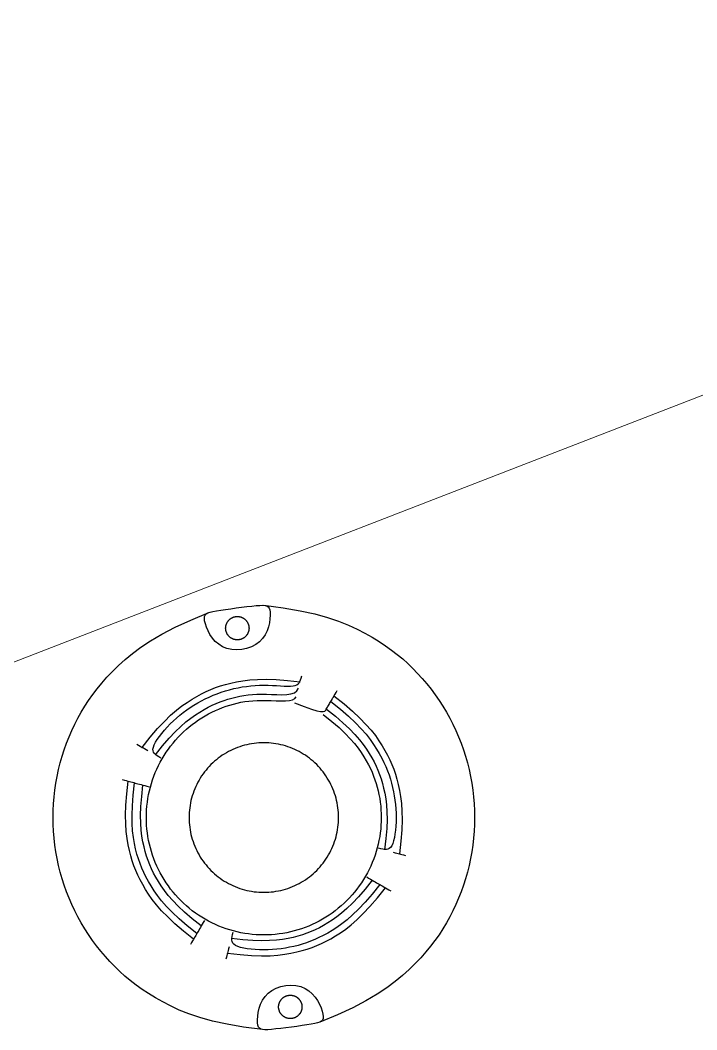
# Model space of a CAD drawing. Header units: inches. Extents: x 0.9 to 36.3, y 0.7 to 23.3.
# Drawn here: x 27.693 to 28.094, y 10.216 to 10.814 of the extents above; entities that cross this region are included whole.
import ezdxf

# ---------------------------------------------------------------- set-up
doc = ezdxf.new("R2010")
doc.units = ezdxf.units.IN
doc.layers.add('Blocks', color=7, linetype='Continuous', lineweight=5, true_color=0x9a9c7f)
doc.layers.add('Smoke Detector', color=40, linetype='Continuous')

msp = doc.modelspace()

# ---------------------------------------------------------------- linework, layer by layer
at = {"layer": 'Blocks', "linetype": 'ByBlock', "ltscale": 0.001}
msp.add_line((27.44473168308437, 10.3390472521851), (28.67072448778397, 10.81354265970426), dxfattribs=at)
at = {"layer": 'Smoke Detector', "linetype": 'ByBlock'}
for points in [[(27.83451582637741, 10.44550386336321), (27.83227327571647, 10.44385853420288), (27.82971089369964, 10.44255683894999), (27.82691865128074, 10.44161062250531), (27.82398651941357, 10.44103172976962), (27.82100446905191, 10.44083200564369), (27.81806247114956, 10.44102329502832), (27.81525049666031, 10.44161744282426), (27.81265851653798, 10.44262629393231), (27.81035975401244, 10.4440438533853), (27.80836044141783, 10.44579276674443), (27.80665006336442, 10.44777783970293), (27.80521810446241, 10.44990387795404), (27.80405404932209, 10.45207568719101), (27.80314738255366, 10.45419807310709), (27.80248758876739, 10.45617584139553), (27.80206415257348, 10.45791379774956), (27.80187269494753, 10.45934035191347), (27.80193338232645, 10.46047832983559), (27.80227251751241, 10.46137416151531), (27.80291640330765, 10.46207427695199), (27.80389134251439, 10.462625106145), (27.80522363793484, 10.46307307909374), (27.80693959237125, 10.46346462579755), (27.80906550862581, 10.46384617625582), (27.81160524124967, 10.46425404390464), (27.81447285178969, 10.46468407592697), (27.81755995354168, 10.4651220029425), (27.82075815980141, 10.46555355557093), (27.82395908386469, 10.46596446443191), (27.8270543390273, 10.46634046014516), (27.82993553858503, 10.46666727333036), (27.83249429583368, 10.46693063460718), (27.83464652577375, 10.46711231278048), (27.83640535022461, 10.46717822939573), (27.83780819271028, 10.4670903441836), (27.83889247675491, 10.4668106168747), (27.83969562588248, 10.46630100719971), (27.84025506361714, 10.46552347488926), (27.84060821348289, 10.46443997967399), (27.84079249900385, 10.46301248128455), (27.84083330725235, 10.46122415100586), (27.84070787949402, 10.45914300633991), (27.8403814205427, 10.45685827634298), (27.83981913521228, 10.45445919007135), (27.83898622831667, 10.45203497658129), (27.83784790466972, 10.44967486492906), (27.83636936908535, 10.44746808417094)], [(27.82486966513507, 10.45959567860244), (27.82506386161286, 10.45947926266123), (27.8252541389457, 10.45935654076937), (27.82544030420252, 10.45922766096808), (27.8256221644523, 10.45909277129856), (27.82579952676399, 10.45895201980198), (27.82597219820654, 10.45880555451956), (27.82613998584891, 10.45865352349248), (27.82630269676007, 10.45849607476194), (27.82646014549061, 10.45833336385078), (27.82661217651768, 10.45816557620841), (27.82675864180011, 10.45799290476585), (27.8268993932967, 10.45781554245416), (27.82703428296621, 10.45763368220438), (27.82716316276752, 10.45744751694756), (27.82728588465936, 10.45725723961473), (27.82740230060058, 10.45706304313693), (27.82751227171306, 10.45686512573553), (27.82761569577113, 10.45666370679317), (27.8277124797122, 10.45645901098281), (27.82780253047369, 10.4562512629774), (27.82788575499301, 10.4560406874499), (27.82796206020755, 10.45582750907327), (27.82803135305474, 10.45561195252046), (27.82809354047201, 10.45539424246445), (27.82814853961686, 10.45517460631665), (27.8281963085273, 10.45495328244237), (27.82823681546138, 10.45473051194539), (27.82827002867718, 10.45450653592951), (27.82829591643282, 10.4542815954985), (27.82831444698635, 10.45405593175614), (27.82832558859587, 10.45382978580621), (27.82832930951948, 10.45360339875251), (27.82832558859587, 10.45337701169881), (27.82831444698635, 10.45315086574889), (27.82829591643282, 10.45292520200653), (27.82827002867718, 10.45270026157552), (27.82823681546138, 10.45247628555963), (27.8281963085273, 10.45225351506266), (27.82814853961686, 10.45203219118838), (27.82809354047201, 10.45181255504058), (27.82803135305474, 10.45159484498456), (27.82796206020755, 10.45137928843175), (27.82788575499301, 10.45116611005513), (27.82780253047369, 10.45095553452763), (27.8277124797122, 10.45074778652221), (27.82761569577113, 10.45054309071185), (27.82751227171306, 10.45034167176949), (27.82740230060058, 10.4501437543681), (27.82728588465936, 10.4499495578903), (27.82716316276752, 10.44975928055747), (27.82703428296621, 10.44957311530064), (27.8268993932967, 10.44939125505086), (27.82675864180011, 10.44921389273917), (27.82661217651768, 10.44904122129662), (27.82646014549061, 10.44887343365424), (27.82630269676007, 10.44871072274309), (27.82613998584891, 10.44855327401255), (27.82597219820654, 10.44840124298547), (27.82579952676399, 10.44825477770304), (27.8256221644523, 10.44811402620647), (27.82544030420252, 10.44797913653694), (27.8252541389457, 10.44785025673566), (27.82506386161286, 10.4477275348438), (27.82486966513507, 10.44761111890259), (27.82467174773366, 10.4475011477901), (27.82447032879131, 10.44739772373202), (27.82426563298094, 10.44730093979096), (27.82405788497553, 10.44721088902947), (27.82384730944803, 10.44712766451016), (27.8236341310714, 10.44705135929562), (27.82341857451861, 10.44698206644841), (27.82320086446258, 10.44691987903115), (27.82298122831479, 10.44686487988629), (27.8227599044405, 10.44681711097586), (27.82253713394353, 10.44677660404179), (27.82231315792764, 10.44674339082598), (27.82208821749664, 10.44671750307035), (27.82186255375427, 10.44669897251681), (27.82163640780435, 10.44668783090729), (27.82141002075063, 10.44668410998369), (27.82118363369695, 10.44668783090729), (27.82095748774702, 10.44669897251681), (27.82073182400465, 10.44671750307035), (27.82050688357366, 10.44674339082598), (27.82028290755777, 10.44677660404179), (27.82006013706079, 10.44681711097586), (27.81983881318651, 10.44686487988629), (27.8196191770387, 10.44691987903115), (27.81940146698268, 10.44698206644841), (27.81918591042988, 10.44705135929562), (27.81897273205327, 10.44712766451016), (27.81876215652575, 10.44721088902947), (27.81855440852034, 10.44730093979096), (27.81834971270999, 10.44739772373202), (27.81814829376763, 10.4475011477901), (27.81795037636623, 10.44761111890259), (27.81775617988843, 10.4477275348438), (27.8175659025556, 10.44785025673566), (27.81737973729878, 10.44797913653694), (27.817197877049, 10.44811402620647), (27.81702051473731, 10.44825477770304), (27.81684784329475, 10.44840124298547), (27.81668005565238, 10.44855327401255), (27.81651734474123, 10.44871072274309), (27.81635989601068, 10.44887343365424), (27.81620786498361, 10.44904122129662), (27.81606139970118, 10.44921389273917), (27.8159206482046, 10.44939125505086), (27.81578575853507, 10.44957311530064), (27.81565687873378, 10.44975928055747), (27.81553415684193, 10.4499495578903), (27.81541774090071, 10.4501437543681), (27.81530776978823, 10.45034167176949), (27.81520434573015, 10.45054309071185), (27.81510756178909, 10.45074778652221), (27.81501751102761, 10.45095553452763), (27.81493428650829, 10.45116611005513), (27.81485798129374, 10.45137928843175), (27.81478868844654, 10.45159484498456), (27.81472650102928, 10.45181255504058), (27.81467150188443, 10.45203219118838), (27.814623732974, 10.45225351506266), (27.81458322603991, 10.45247628555963), (27.81455001282411, 10.45270026157552), (27.81452412506847, 10.45292520200653), (27.81450559451494, 10.45315086574889), (27.81449445290541, 10.45337701169881), (27.81449073198182, 10.45360339875251), (27.81449445290541, 10.45382978580622), (27.81450559451494, 10.45405593175614), (27.81452412506847, 10.4542815954985), (27.81455001282411, 10.45450653592951), (27.81458322603991, 10.45473051194539), (27.814623732974, 10.45495328244237), (27.81467150188443, 10.45517460631665), (27.81472650102928, 10.45539424246445), (27.81478868844654, 10.45561195252046), (27.81485798129374, 10.45582750907327), (27.81493428650829, 10.4560406874499), (27.81501751102761, 10.4562512629774), (27.81510756178909, 10.45645901098281), (27.81520434573015, 10.45666370679317), (27.81530776978823, 10.45686512573553), (27.81541774090071, 10.45706304313693), (27.81553415684193, 10.45725723961473), (27.81565687873378, 10.45744751694756), (27.81578575853507, 10.45763368220438), (27.8159206482046, 10.45781554245416), (27.81606139970118, 10.45799290476585), (27.81620786498361, 10.45816557620841), (27.81635989601068, 10.45833336385078), (27.81651734474123, 10.45849607476194), (27.81668005565238, 10.45865352349248), (27.81684784329475, 10.45880555451956), (27.81702051473731, 10.45895201980198), (27.817197877049, 10.45909277129856), (27.81737973729878, 10.45922766096808), (27.8175659025556, 10.45935654076937), (27.81775617988843, 10.45947926266123), (27.81795037636623, 10.45959567860244), (27.81814829376763, 10.45970564971493), (27.81834971270999, 10.459809073773), (27.81855440852034, 10.45990585771407), (27.81876215652575, 10.45999590847556), (27.81897273205327, 10.46007913299486), (27.81918591042988, 10.46015543820941), (27.81940146698268, 10.46022473105661), (27.8196191770387, 10.46028691847388), (27.81983881318651, 10.46034191761874), (27.82006013706079, 10.46038968652916), (27.82028290755777, 10.46043019346324), (27.82050688357366, 10.46046340667905), (27.82073182400465, 10.46048929443468), (27.82095748774702, 10.46050782498822), (27.82118363369695, 10.46051896659774), (27.82141002075063, 10.46052268752134), (27.82163640780435, 10.46051896659774), (27.82186255375427, 10.46050782498822), (27.82208821749664, 10.46048929443468), (27.82231315792764, 10.46046340667905), (27.82253713394353, 10.46043019346324), (27.8227599044405, 10.46038968652916), (27.82298122831479, 10.46034191761874), (27.82320086446258, 10.46028691847388), (27.82341857451861, 10.46022473105661), (27.8236341310714, 10.46015543820941), (27.82384730944803, 10.46007913299486), (27.82405788497553, 10.45999590847556), (27.82426563298094, 10.45990585771407), (27.82447032879131, 10.459809073773), (27.82467174773366, 10.45970564971493)], [(27.79431538211934, 10.35296376419096), (27.79396338844005, 10.35155809623074), (27.79365766814969, 10.35014162684708), (27.79339842439603, 10.3487158991005), (27.79318586032683, 10.34728245605146), (27.79302017908985, 10.34584284076048), (27.79290158383287, 10.34439859628802), (27.79283027770366, 10.34295126569457), (27.79280646384997, 10.34150239204065), (27.79283027770366, 10.34005351838672), (27.79290158383287, 10.33860618779329), (27.79302017908985, 10.33716194332083), (27.79318586032683, 10.33572232802984), (27.79339842439603, 10.33428888498081), (27.79365766814969, 10.33286315723422), (27.79396338844005, 10.33144668785057), (27.79431538211934, 10.33004101989034), (27.79471338063122, 10.32864767888785), (27.79515685378514, 10.32726812027275), (27.79564520598198, 10.32590378194849), (27.79617784162265, 10.32455610181855), (27.796754165108, 10.32322651778639), (27.79737358083891, 10.32191646775547), (27.79803549321629, 10.32062738962927), (27.798739306641, 10.31936072131126), (27.7994843668702, 10.31811786684693), (27.80026978508627, 10.31690009484995), (27.80109461382781, 10.31570864007602), (27.80195790563346, 10.31454473728083), (27.80285871304183, 10.31340962122009), (27.80379608859157, 10.31230452664949), (27.8047690848213, 10.31123068832475), (27.80577675426964, 10.31018934100154), (27.80681810159285, 10.3091816715532), (27.8078919399176, 10.30820867532347), (27.8089970344882, 10.30727129977373), (27.81013215054894, 10.30637049236535), (27.81129605334412, 10.30550720055971), (27.81248750811805, 10.30468237181817), (27.81370528011503, 10.3038969536021), (27.81494813457935, 10.30315189337288), (27.81621480289738, 10.30244807994817), (27.81750388102357, 10.3017861675708), (27.81881393105449, 10.30116675183989), (27.82014351508666, 10.30059042835455), (27.82149119521661, 10.30005779271389), (27.82285553354085, 10.29956944051704), (27.82423509215597, 10.29912596736312), (27.82562843315844, 10.29872796885123), (27.82703410111867, 10.29837597517195), (27.82845057050233, 10.29807025488159), (27.82987629824892, 10.29781101112793), (27.83130974129794, 10.29759844705872), (27.83274935658893, 10.29743276582175), (27.83419360106139, 10.29731417056477), (27.83564093165484, 10.29724286443555), (27.83708980530876, 10.29721905058187), (27.83853867896268, 10.29724286443555), (27.83998600955611, 10.29731417056477), (27.84143025402858, 10.29743276582175), (27.84286986931957, 10.29759844705872), (27.84430331236861, 10.29781101112793), (27.84572904011519, 10.29807025488159), (27.84714550949884, 10.29837597517195), (27.84855117745907, 10.29872796885123), (27.84994451846156, 10.29912596736312), (27.85132407707665, 10.29956944051704), (27.85268841540092, 10.30005779271389), (27.85403609553084, 10.30059042835455), (27.85536567956301, 10.30116675183989), (27.85667572959393, 10.3017861675708), (27.85796480772014, 10.30244807994817), (27.85923147603815, 10.30315189337288), (27.86047433050247, 10.3038969536021), (27.86169210249946, 10.30468237181817), (27.86288355727341, 10.30550720055971), (27.86404746006859, 10.30637049236535), (27.86518257612933, 10.30727129977373), (27.86628767069992, 10.30820867532347), (27.86736150902466, 10.3091816715532), (27.86840285634786, 10.31018934100154), (27.86941052579621, 10.31123068832475), (27.87038352202593, 10.31230452664949), (27.87132089757567, 10.31340962122009), (27.87222170498406, 10.31454473728083), (27.8730849967897, 10.31570864007602), (27.87390982553124, 10.31690009484995), (27.8746952437473, 10.31811786684693), (27.87544030397653, 10.31936072131126), (27.87614411740124, 10.32062738962927), (27.87680602977861, 10.32191646775547), (27.87742544550953, 10.32322651778639), (27.87800176899488, 10.32455610181855), (27.87853440463552, 10.32590378194849), (27.87902275683237, 10.32726812027275), (27.87946622998631, 10.32864767888785), (27.87986422849816, 10.33004101989034), (27.88021622217745, 10.33144668785057), (27.88052194246782, 10.33286315723422), (27.88078118622148, 10.33428888498081), (27.88099375029068, 10.33572232802984), (27.88115943152766, 10.33716194332083), (27.88127802678464, 10.33860618779329), (27.88134933291386, 10.34005351838672), (27.88137314676754, 10.34150239204065), (27.88134933291386, 10.34295126569457), (27.88127802678464, 10.34439859628802), (27.88115943152766, 10.34584284076048), (27.88099375029068, 10.34728245605146), (27.88078118622148, 10.3487158991005), (27.88052194246782, 10.35014162684708), (27.88021622217745, 10.35155809623074), (27.87986422849816, 10.35296376419096), (27.87946622998631, 10.35435710519345), (27.87902275683237, 10.35573666380856), (27.87853440463552, 10.35710100213281), (27.87800176899488, 10.35844868226275), (27.87742544550953, 10.35977826629492), (27.87680602977859, 10.36108831632583), (27.87614411740124, 10.36237739445203), (27.87544030397653, 10.36364406277004), (27.8746952437473, 10.36488691723437), (27.87390982553124, 10.36610468923136), (27.8730849967897, 10.36729614400529), (27.87222170498406, 10.36846004680048), (27.87132089757567, 10.36959516286122), (27.87038352202593, 10.37070025743181), (27.86941052579621, 10.37177409575656), (27.86840285634786, 10.37281544307976), (27.86736150902466, 10.37382311252811), (27.86628767069992, 10.37479610875783), (27.86518257612933, 10.37573348430757), (27.86404746006859, 10.37663429171595), (27.86288355727341, 10.3774975835216), (27.86169210249946, 10.37832241226314), (27.86047433050247, 10.37910783047921), (27.85923147603815, 10.37985289070842), (27.85796480772014, 10.38055670413313), (27.85667572959393, 10.3812186165105), (27.85536567956301, 10.38183803224142), (27.85403609553087, 10.38241435572676), (27.85268841540092, 10.38294699136741), (27.85132407707665, 10.38343534356427), (27.84994451846156, 10.38387881671819), (27.84855117745907, 10.38427681523007), (27.84714550949884, 10.38462880890935), (27.84572904011519, 10.38493452919971), (27.84430331236861, 10.38519377295338), (27.84286986931957, 10.38540633702258), (27.84143025402858, 10.38557201825956), (27.83998600955611, 10.38569061351654), (27.83853867896268, 10.38576191964575), (27.83708980530876, 10.38578573349944), (27.83564093165484, 10.38576191964575), (27.83419360106139, 10.38569061351654), (27.83274935658893, 10.38557201825956), (27.83130974129794, 10.38540633702258), (27.82987629824892, 10.38519377295338), (27.82845057050233, 10.38493452919971), (27.82703410111867, 10.38462880890935), (27.82562843315844, 10.38427681523007), (27.82423509215597, 10.38387881671819), (27.82285553354085, 10.38343534356427), (27.82149119521661, 10.38294699136741), (27.82014351508666, 10.38241435572676), (27.81881393105449, 10.38183803224142), (27.81750388102357, 10.3812186165105), (27.81621480289738, 10.38055670413313), (27.81494813457935, 10.37985289070842), (27.81370528011503, 10.37910783047921), (27.81248750811805, 10.37832241226314), (27.81129605334412, 10.3774975835216), (27.81013215054894, 10.37663429171595), (27.8089970344882, 10.37573348430757), (27.8078919399176, 10.37479610875783), (27.80681810159284, 10.37382311252811), (27.80577675426964, 10.37281544307976), (27.8047690848213, 10.37177409575656), (27.80379608859157, 10.37070025743181), (27.80285871304183, 10.36959516286122), (27.80195790563346, 10.36846004680048), (27.80109461382781, 10.36729614400529), (27.80026978508627, 10.36610468923136), (27.7994843668702, 10.36488691723438), (27.798739306641, 10.36364406277004), (27.79803549321629, 10.36237739445203), (27.79737358083891, 10.36108831632583), (27.796754165108, 10.35977826629492), (27.79617784162265, 10.35844868226275), (27.79564520598198, 10.35710100213281), (27.79515685378514, 10.35573666380856), (27.79471338063122, 10.35435710519345)], [(27.83966378424017, 10.2375009207181), (27.84190633490111, 10.23914624987842), (27.84446871691794, 10.24044794513132), (27.84726095933685, 10.241394161576), (27.85019309120403, 10.24197305431168), (27.8531751415657, 10.24217277843761), (27.85611713946804, 10.24198148905298), (27.85892911395727, 10.24138734125704), (27.86152109407961, 10.240378490149), (27.86381985660516, 10.238960930696), (27.86581916919975, 10.23721201733687), (27.86752954725317, 10.23522694437838), (27.86896150615517, 10.23310090612727), (27.8701255612955, 10.23092909689029), (27.87103222806392, 10.22880671097421), (27.87169202185021, 10.22682894268578), (27.87211545804411, 10.22509098633174), (27.87230691567005, 10.22366443216783), (27.87224622829115, 10.22252645424571), (27.87190709310518, 10.221630622566), (27.87126320730994, 10.22093050712932), (27.8702882681032, 10.22037967793629), (27.86895597268274, 10.21993170498757), (27.86724001824633, 10.21954015828376), (27.86511410199178, 10.21915860782548), (27.86257436936792, 10.21875074017667), (27.8597067588279, 10.21832070815433), (27.85661965707591, 10.2178827811388), (27.85342145081617, 10.21745122851038), (27.85022052675289, 10.21704031964939), (27.84712527159029, 10.21666432393614), (27.84424407203257, 10.21633751075094), (27.8416853147839, 10.21607414947412), (27.83953308484384, 10.21589247130083), (27.83777426039299, 10.21582655468557), (27.8363714179073, 10.21591443989771), (27.83528713386269, 10.2161941672066), (27.8344839847351, 10.21670377688159), (27.83392454700046, 10.21748130919205), (27.83357139713469, 10.21856480440731), (27.83338711161375, 10.21999230279675), (27.83334630336523, 10.22178063307545), (27.83347173112358, 10.22386177774139), (27.8337981900749, 10.22614650773831), (27.83436047540532, 10.22854559400995), (27.83519338230091, 10.23096980750001), (27.83633170594787, 10.23332991915225), (27.83781024153224, 10.23553669991036)], [(27.85945310958833, 10.22761054161685), (27.85939092217106, 10.22739283156084), (27.85932162932386, 10.22717727500803), (27.85924532410931, 10.2269640966314), (27.85916209958999, 10.22675352110391), (27.85907204882851, 10.22654577309849), (27.85897526488743, 10.22634107728813), (27.85887184082937, 10.22613965834577), (27.85876186971689, 10.22594174094438), (27.85864545377567, 10.22574754446658), (27.85852273188382, 10.22555726713374), (27.85839385208253, 10.22537110187692), (27.858258962413, 10.22518924162714), (27.85811821091643, 10.22501187931545), (27.857971745634, 10.2248392078729), (27.85781971460692, 10.22467142023052), (27.85766226587639, 10.22450870931937), (27.85749955496523, 10.22435126058883), (27.85733176732286, 10.22419922956175), (27.85715909588029, 10.22405276427932), (27.8569817335686, 10.22391201278275), (27.85679987331882, 10.22377712311322), (27.856613708062, 10.22364824331193), (27.85642343072918, 10.22352552142008), (27.85622923425137, 10.22340910547886), (27.85603131684998, 10.22329913436638), (27.85582989790761, 10.2231957103083), (27.85562520209726, 10.22309892636724), (27.85541745409185, 10.22300887560575), (27.85520687856435, 10.22292565108644), (27.85499370018772, 10.22284934587189), (27.85477814363492, 10.22278005302469), (27.8545604335789, 10.22271786560743), (27.85434079743109, 10.22266286646256), (27.85411947355681, 10.22261509755214), (27.85389670305985, 10.22257459061807), (27.85367272704396, 10.22254137740226), (27.85344778661295, 10.22251548964663), (27.85322212287058, 10.22249695909309), (27.85299597692067, 10.22248581748357), (27.85276958986695, 10.22248209655996), (27.85254320281325, 10.22248581748357), (27.85231705686333, 10.22249695909309), (27.85209139312097, 10.22251548964663), (27.85186645268996, 10.22254137740226), (27.85164247667409, 10.22257459061807), (27.85141970617711, 10.22261509755214), (27.85119838230283, 10.22266286646256), (27.85097874615502, 10.22271786560743), (27.850761036099, 10.22278005302469), (27.8505454795462, 10.22284934587189), (27.85033230116957, 10.22292565108644), (27.85012172564207, 10.22300887560575), (27.84991397763666, 10.22309892636724), (27.84970928182629, 10.2231957103083), (27.84950786288394, 10.22329913436638), (27.84930994548255, 10.22340910547886), (27.84911574900475, 10.22352552142008), (27.8489254716719, 10.22364824331193), (27.84873930641508, 10.22377712311322), (27.84855744616532, 10.22391201278275), (27.84838008385363, 10.22405276427932), (27.84820741241107, 10.22419922956175), (27.84803962476869, 10.22435126058883), (27.84787691385752, 10.22450870931937), (27.84771946512699, 10.22467142023052), (27.84756743409991, 10.2248392078729), (27.8474209688175, 10.22501187931545), (27.84728021732091, 10.22518924162714), (27.84714532765139, 10.22537110187692), (27.84701644785009, 10.22555726713374), (27.84689372595825, 10.22574754446658), (27.84677731001703, 10.22594174094438), (27.84666733890454, 10.22613965834577), (27.84656391484647, 10.22634107728813), (27.8464671309054, 10.22654577309849), (27.84637708014391, 10.22675352110391), (27.84629385562461, 10.2269640966314), (27.84621755041006, 10.22717727500803), (27.84614825756286, 10.22739283156084), (27.84608607014559, 10.22761054161685), (27.84603107100074, 10.22783017776466), (27.8459833020903, 10.22805150163894), (27.84594279515623, 10.22827427213591), (27.84590958194043, 10.22849824815179), (27.84588369418479, 10.2287231885828), (27.84586516363125, 10.22894885232517), (27.84585402202173, 10.22917499827508), (27.84585030109812, 10.22940138532879), (27.84585402202173, 10.22962777238249), (27.84586516363125, 10.22985391833242), (27.84588369418479, 10.23007958207478), (27.84590958194043, 10.23030452250579), (27.84594279515623, 10.23052849852167), (27.8459833020903, 10.23075126901865), (27.84603107100074, 10.23097259289293), (27.84608607014559, 10.23119222904073), (27.84614825756286, 10.23140993909674), (27.84621755041006, 10.23162549564955), (27.84629385562461, 10.23183867402618), (27.84637708014391, 10.23204924955368), (27.8464671309054, 10.23225699755909), (27.84656391484647, 10.23246169336945), (27.84666733890454, 10.2326631123118), (27.84677731001703, 10.23286102971321), (27.84689372595825, 10.23305522619101), (27.84701644785009, 10.23324550352384), (27.84714532765139, 10.23343166878066), (27.84728021732091, 10.23361352903044), (27.8474209688175, 10.23379089134213), (27.84756743409991, 10.23396356278468), (27.84771946512699, 10.23413135042706), (27.84787691385752, 10.23429406133822), (27.84803962476869, 10.23445151006876), (27.84820741241107, 10.23460354109583), (27.84838008385363, 10.23475000637826), (27.84855744616532, 10.23489075787484), (27.84873930641508, 10.23502564754436), (27.8489254716719, 10.23515452734565), (27.84911574900475, 10.2352772492375), (27.84930994548255, 10.23539366517872), (27.84950786288394, 10.23550363629121), (27.84970928182629, 10.23560706034927), (27.84991397763666, 10.23570384429035), (27.85012172564207, 10.23579389505183), (27.85033230116957, 10.23587711957114), (27.8505454795462, 10.23595342478569), (27.850761036099, 10.23602271763288), (27.85097874615502, 10.23608490505016), (27.85119838230283, 10.23613990419501), (27.85141970617711, 10.23618767310544), (27.85164247667409, 10.23622818003952), (27.85186645268996, 10.23626139325533), (27.85209139312097, 10.23628728101096), (27.85231705686333, 10.23630581156449), (27.85254320281325, 10.23631695317402), (27.85276958986697, 10.23632067409762), (27.85299597692067, 10.23631695317402), (27.85322212287058, 10.23630581156449), (27.85344778661295, 10.23628728101096), (27.85367272704396, 10.23626139325533), (27.85389670305985, 10.23622818003952), (27.85411947355681, 10.23618767310544), (27.85434079743109, 10.23613990419501), (27.8545604335789, 10.23608490505016), (27.85477814363492, 10.23602271763288), (27.85499370018772, 10.23595342478569), (27.85520687856435, 10.23587711957114), (27.85541745409185, 10.23579389505183), (27.85562520209726, 10.23570384429035), (27.85582989790761, 10.23560706034927), (27.85603131684998, 10.23550363629121), (27.85622923425137, 10.23539366517872), (27.85642343072918, 10.2352772492375), (27.856613708062, 10.23515452734565), (27.85679987331882, 10.23502564754436), (27.8569817335686, 10.23489075787484), (27.85715909588029, 10.23475000637826), (27.85733176732286, 10.23460354109583), (27.85749955496523, 10.23445151006876), (27.85766226587639, 10.23429406133822), (27.85781971460692, 10.23413135042706), (27.857971745634, 10.23396356278468), (27.85811821091643, 10.23379089134213), (27.858258962413, 10.23361352903044), (27.85839385208253, 10.23343166878066), (27.85852273188382, 10.23324550352384), (27.85864545377567, 10.23305522619101), (27.85876186971689, 10.23286102971321), (27.85887184082937, 10.2326631123118), (27.85897526488743, 10.23246169336945), (27.85907204882851, 10.23225699755909), (27.85916209958999, 10.23204924955368), (27.85924532410931, 10.23183867402618), (27.85932162932386, 10.23162549564955), (27.85939092217106, 10.23140993909674), (27.85945310958833, 10.23119222904073), (27.85950810873318, 10.23097259289293), (27.85955587764361, 10.23075126901865), (27.85959638457769, 10.23052849852167), (27.8596295977935, 10.23030452250579), (27.85965548554911, 10.23007958207478), (27.85967401610266, 10.22985391833242), (27.85968515771218, 10.22962777238249), (27.85968887863579, 10.22940138532879), (27.85968515771218, 10.22917499827508), (27.85967401610266, 10.22894885232517), (27.85965548554911, 10.2287231885828), (27.8596295977935, 10.22849824815179), (27.85959638457769, 10.22827427213591), (27.85955587764361, 10.22805150163894), (27.85950810873318, 10.22783017776466)]]:
    msp.add_lwpolyline(points, close=True, dxfattribs=at)
for points in [[(27.83710677146745, 10.46713428678967), (27.84856499162375, 10.46563700028953), (27.85855482478289, 10.46392174859098), (27.86724245226465, 10.46201711400021), (27.87479405538876, 10.45995167882347), (27.881375815475, 10.45775402536695), (27.88715391384311, 10.45545273593689), (27.89229453181288, 10.45307639283951), (27.89696385070401, 10.45065357838104), (27.90130473106665, 10.44820650333558), (27.90536675037204, 10.44573189234887), (27.90917616532185, 10.44322009853456), (27.91275923261769, 10.44066147500626), (27.9161422089612, 10.43804637487761), (27.91935135105402, 10.43536515126224), (27.92241291559775, 10.43260815727379), (27.92535315929402, 10.42976574602588), (27.92819351761965, 10.42683045852245), (27.93093614115203, 10.42380358732866), (27.93357835924378, 10.42068861289995), (27.93611750124751, 10.4174890156918), (27.93855089651581, 10.41420827615966), (27.94087587440126, 10.41084987475899), (27.94308976425646, 10.40741729194524), (27.94518989543401, 10.40391400817387), (27.94717376258792, 10.40034359933714), (27.9490395215776, 10.39671002307448), (27.95078549356397, 10.3930173324621), (27.95240999970785, 10.38926958057625), (27.95391136117013, 10.38547082049313), (27.95528789911164, 10.38162510528897), (27.95653793469326, 10.37773648804001), (27.95765978907583, 10.37380902182246), (27.95865196778995, 10.36984680911427), (27.95951371384513, 10.36585415000027), (27.96024445462056, 10.361835393967), (27.96084361749554, 10.357794890501), (27.96131062984925, 10.35373698908882), (27.96164491906096, 10.34966603921701), (27.96184591250987, 10.3455863903721), (27.96191303757523, 10.34150239204065), (27.96184591250987, 10.3374183937092), (27.96164491906096, 10.3333387448643), (27.96131062984925, 10.32926779499248), (27.96084361749554, 10.3252098935803), (27.96024445462056, 10.32116939011431), (27.95951371384513, 10.31715063408103), (27.95865196778995, 10.31315797496703), (27.95765978907583, 10.30919576225884), (27.95653793469326, 10.30526829604129), (27.95528789911164, 10.30137967879233), (27.95391136117013, 10.29753396358817), (27.95240999970785, 10.29373520350506), (27.95078549356397, 10.2899874516192), (27.9490395215776, 10.28629476100682), (27.94717376258792, 10.28266118474416), (27.94518989543401, 10.27909077590743), (27.94308550827718, 10.2755842264083), (27.940841826567, 10.2721287835002), (27.93843598507515, 10.268708333272), (27.93584511857337, 10.26530676181257), (27.93304636183335, 10.26190795521079), (27.9300168496268, 10.25849579955552), (27.92673371672539, 10.25505418093563), (27.92317409790088, 10.25156698544), (27.91929225378708, 10.24801865519915), (27.91495094846653, 10.24439585651017), (27.90999007188391, 10.24068581171185), (27.90424951398388, 10.23687574314291), (27.89756916471111, 10.23295287314213), (27.8897889140103, 10.22890442404827), (27.8807486518261, 10.22471761820007), (27.8702882681032, 10.22037967793629)], [(27.8363714179073, 10.21591443989771), (27.82514472155968, 10.21739722190482), (27.81532887374787, 10.21910157377726), (27.80676591293233, 10.2209983982564), (27.79929787757348, 10.2230585980836), (27.79276680613174, 10.22525307600022), (27.78701473706757, 10.22755273474763), (27.78188370884136, 10.22992847706719), (27.77721575991357, 10.23235120570027), (27.77287487955095, 10.23479828074572), (27.76881286024555, 10.23727289173242), (27.76500344529575, 10.23978468554674), (27.7614203779999, 10.24234330907504), (27.75803740165638, 10.24495840920369), (27.75482825956358, 10.24763963281906), (27.75176669501984, 10.25039662680751), (27.74882645132357, 10.25323903805543), (27.74598609299795, 10.25617432555885), (27.74324346946557, 10.25920119675265), (27.7406012513738, 10.26231617118135), (27.73806210937008, 10.2655157683895), (27.73562871410179, 10.26879650792164), (27.73330373621634, 10.27215490932232), (27.73108984636113, 10.27558749213606), (27.72898971518357, 10.27909077590743), (27.72700584802969, 10.28266118474416), (27.72514008903998, 10.28629476100682), (27.72339411705362, 10.2899874516192), (27.72176961090973, 10.29373520350506), (27.72026824944746, 10.29753396358817), (27.71889171150595, 10.30137967879233), (27.71764167592433, 10.30526829604129), (27.71651982154177, 10.30919576225885), (27.71552764282764, 10.31315797496703), (27.71466589677247, 10.31715063408103), (27.71393515599702, 10.32116939011431), (27.71333599312204, 10.3252098935803), (27.71286898076833, 10.32926779499248), (27.71253469155663, 10.3333387448643), (27.71233369810771, 10.3374183937092), (27.71226657304236, 10.34150239204065), (27.71233369810771, 10.3455863903721), (27.71253469155663, 10.34966603921701), (27.71286898076833, 10.35373698908882), (27.71333599312204, 10.357794890501), (27.71393515599702, 10.361835393967), (27.71466589677247, 10.36585415000027), (27.71552764282764, 10.36984680911427), (27.71651982154177, 10.37380902182246), (27.71764167592433, 10.37773648804001), (27.71889171150595, 10.38162510528897), (27.72026824944746, 10.38547082049313), (27.72176961090973, 10.38926958057625), (27.72339411705362, 10.3930173324621), (27.72514008903998, 10.39671002307448), (27.72700584802969, 10.40034359933714), (27.72898971518357, 10.40391400817387), (27.73109410234041, 10.407420557673), (27.7333377840506, 10.4108760005811), (27.73574362554244, 10.4142964508093), (27.73833449204422, 10.41769802226873), (27.74113324878424, 10.42109682887052), (27.74416276099079, 10.42450898452579), (27.74744589389219, 10.42795060314567), (27.75100551271672, 10.4314377986413), (27.75488865790025, 10.43498656635574), (27.75923907070903, 10.43861242735979), (27.76422466761683, 10.44233078415619), (27.7700133650975, 10.44615703924769), (27.7767730796248, 10.45010659513702), (27.78467172767255, 10.45419485432691), (27.79387722571455, 10.45843721932012), (27.80455749022462, 10.46284909261937)], [(27.77617644353093, 10.37667073786033), (27.7750143790157, 10.37734936461069), (27.7739719792382, 10.37800515383067), (27.77307523027675, 10.37866935338906), (27.77235011820973, 10.37937321115465), (27.77182262911548, 10.38014797499626), (27.77151874907234, 10.38102489278267), (27.77146446415871, 10.38203521238271), (27.77168576045288, 10.38321018166516), (27.77219925329085, 10.38457051639929), (27.77298407503885, 10.3860948039561), (27.77400998732075, 10.38775109960709), (27.77524675176038, 10.38950745862372), (27.77666412998157, 10.39133193627747), (27.77823188360823, 10.39319258783983), (27.77991977426414, 10.39505746858226), (27.7816975635732, 10.39689463377623), (27.78353968884504, 10.3986771834742), (27.78543929013254, 10.40039839685253), (27.78739418317437, 10.40205659786856), (27.78940218370923, 10.40365011047964), (27.79146110747578, 10.4051772586431), (27.7935687702127, 10.40663636631628), (27.79572298765869, 10.40802575745653), (27.79792157555242, 10.40934375602118), (27.80016228973842, 10.41058878970728), (27.80244264648468, 10.41175970117065), (27.80476010216498, 10.41285543680686), (27.80711211315314, 10.41387494301141), (27.80949613582301, 10.41481716617987), (27.8119096265484, 10.41568105270777), (27.81435004170312, 10.41646554899064), (27.816814837661, 10.41716960142401), (27.81930143979234, 10.41779227211004), (27.82180714945353, 10.41833308597727), (27.82432923699746, 10.41879168366081), (27.826864972777, 10.41916770579583), (27.82941162714501, 10.41946079301746), (27.8319664704544, 10.41967058596082), (27.83452677305803, 10.41979672526107), (27.83708980530876, 10.41983885155334), (27.83964710633609, 10.41980112915324), (27.84216729037568, 10.4197058170982), (27.84461324043987, 10.4195796981061), (27.84694783954093, 10.41944955489485), (27.84913397069111, 10.41934217018233), (27.85113451690276, 10.41928432668644), (27.85291236118813, 10.41930280712507), (27.85443038655951, 10.41942439421613), (27.85566473982401, 10.41967202785743), (27.85664462296795, 10.42005327666656), (27.85741250177246, 10.42057186644102), (27.85801084201866, 10.42123152297835), (27.85848210948771, 10.42203597207605), (27.85886876996072, 10.42298893953163), (27.85921328921883, 10.42409415114262), (27.85955813304317, 10.42535533270653)], [(27.76511405506382, 10.38305761081971), (27.76985839415528, 10.38903207127345), (27.77421399408321, 10.39411379718866), (27.77822349962071, 10.3984046325026), (27.78192955554088, 10.40200642115257), (27.78537480661684, 10.40502100707584), (27.78860189762166, 10.40755023420969), (27.79165347332845, 10.40969594649142), (27.79457217851035, 10.4115599878583), (27.79739940843382, 10.41322965470274), (27.80017156033897, 10.41473405323752), (27.80292378195932, 10.41608774213054), (27.80569122102837, 10.41730528004972), (27.8085090252796, 10.41840122566297), (27.81141234244656, 10.41939013763817), (27.81443632026274, 10.42028657464324), (27.81761610646161, 10.42110509534607), (27.82099801897894, 10.42185085528153), (27.82467305655942, 10.42249139745223), (27.82874338814995, 10.42298486172773), (27.83331118269746, 10.42328938797762), (27.83847860914885, 10.42336311607144), (27.84434783645106, 10.42316418587877), (27.85102103355102, 10.42265073726917), (27.8586003693956, 10.4217809101122)], [(27.87225815112843, 10.40241575381848), (27.877314360613, 10.39840060090252), (27.88161504533078, 10.3947144394764), (27.88524639620822, 10.39132117910016), (27.88829460417182, 10.38818472933387), (27.89084586014802, 10.38526899973758), (27.89298635506331, 10.38253789987133), (27.89480227984411, 10.37995533929519), (27.89637982541696, 10.3774852275692), (27.89779248098141, 10.37509549468378), (27.89906292882966, 10.37277015235082), (27.90020114952708, 10.37049723271258), (27.901217123639, 10.36826476791132), (27.90212083173073, 10.36606079008929), (27.90292225436765, 10.36387333138873), (27.9036313721151, 10.36169042395192), (27.90425816553841, 10.35950009992111), (27.90481089860845, 10.35729278992425), (27.90529096891825, 10.35506851853211), (27.90569805746638, 10.35282970880117), (27.90603184525141, 10.35057878378787), (27.90629201327188, 10.34831816654871), (27.90647824252639, 10.34605028014014), (27.90659021401348, 10.34377754761863), (27.90662760873171, 10.34150239204065), (27.90659021401348, 10.33922723646267), (27.90647824252639, 10.33695450394116), (27.90629201327188, 10.33468661753259), (27.90603184525141, 10.33242600029343), (27.90569805746638, 10.33017507528014), (27.90529096891825, 10.32793626554919), (27.90481089860845, 10.32571199415705), (27.90425816553841, 10.32350468416019), (27.90363319142014, 10.32131673109387), (27.90293680880797, 10.31915042040846), (27.90216995296676, 10.31700801003316), (27.90133355916142, 10.31489175789712), (27.90042856265684, 10.31280392192952), (27.89945589871787, 10.31074676005955), (27.89841650260944, 10.30872253021638), (27.89731130959642, 10.30673349032917), (27.89614134703147, 10.3047818451602), (27.89490801061838, 10.30286958680411), (27.89361278814879, 10.30099865418864), (27.8922571674142, 10.29917098624153), (27.89084263620626, 10.29738852189053), (27.88937068231651, 10.29565320006335), (27.88784279353654, 10.29396695968774), (27.88626045765794, 10.29233173969146), (27.88462523766167, 10.29074940381286), (27.88293899728606, 10.2892215150329), (27.88120367545888, 10.28774956114315), (27.87942121110787, 10.2863350299352), (27.87759354316077, 10.28497940920063), (27.8757226105453, 10.28368418673102), (27.87381035218921, 10.28245085031794), (27.87185870702024, 10.281280887753), (27.86986966713303, 10.28017569473997), (27.86784543728986, 10.27913629863153), (27.86578827541989, 10.27816363469258), (27.86370043945229, 10.27725863818798), (27.86158418731624, 10.27642224438264), (27.85944177694095, 10.27565538854144), (27.85727546625553, 10.27495900592926), (27.85508751318922, 10.274334031811), (27.85288020319236, 10.27378129874096), (27.85065593180022, 10.27330122843116), (27.84841712206928, 10.27289413988302), (27.84616619705598, 10.272560352098), (27.84390557981681, 10.27230018407752), (27.84163769340825, 10.27211395482301), (27.83936496088673, 10.27200198333593), (27.83708980530876, 10.27196458861769), (27.83481464973077, 10.27200198333593), (27.83254191720927, 10.27211395482301), (27.83027403080071, 10.27230018407752), (27.82801341356154, 10.272560352098), (27.82576248854825, 10.27289413988302), (27.8235236788173, 10.27330122843116), (27.82129940742514, 10.27378129874096), (27.81909209742831, 10.274334031811), (27.81690414436197, 10.27495900592926), (27.81473783367657, 10.27565538854144), (27.81259542330126, 10.27642224438264), (27.81047917116523, 10.27725863818798), (27.80839133519764, 10.27816363469258), (27.80633417332767, 10.27913629863153), (27.80430994348448, 10.28017569473997), (27.80232090359728, 10.281280887753), (27.8003692584283, 10.28245085031794), (27.79845700007222, 10.28368418673102), (27.79658606745674, 10.28497940920063), (27.79475839950963, 10.2863350299352), (27.79297593515862, 10.28774956114315), (27.79124061333145, 10.2892215150329), (27.78955437295586, 10.29074940381286), (27.78791915295956, 10.29233173969146), (27.78633681708097, 10.29396695968774), (27.784808928301, 10.29565320006335), (27.78333697441126, 10.29738852189052), (27.7819224432033, 10.29917098624153), (27.78056682246874, 10.30099865418864), (27.77927159999912, 10.30286958680411), (27.77803826358605, 10.3047818451602), (27.77686830102111, 10.30673349032917), (27.77576310800808, 10.30872253021638), (27.77472371189964, 10.31074676005955), (27.77375104796069, 10.31280392192952), (27.77284605145609, 10.31489175789712), (27.77200965765076, 10.31700801003316), (27.77124280180955, 10.31915042040846), (27.77054641919737, 10.32131673109387), (27.76992144507911, 10.32350468416019), (27.76936871200907, 10.32571199415705), (27.76888864169926, 10.32793626554919), (27.76848155315112, 10.33017507528014), (27.76814776536611, 10.33242600029343), (27.76788759734562, 10.33468661753259), (27.76770136809112, 10.33695450394116), (27.76758939660404, 10.33922723646267), (27.76755200188579, 10.34150239204065), (27.76758939660404, 10.34377754761863), (27.76770136809112, 10.34605028014014), (27.76788759734562, 10.34831816654871), (27.76814776536611, 10.35057878378787), (27.76848155315112, 10.35282970880117), (27.76888864169926, 10.35506851853211), (27.76936871200907, 10.35729278992425), (27.76992144507911, 10.35950009992111), (27.77054641919737, 10.36168805298744), (27.77124280180955, 10.36385436367284), (27.77200965765076, 10.36599677404815), (27.77284605145609, 10.36811302618418), (27.77375104796069, 10.37020086215178), (27.77472371189964, 10.37225802402175), (27.77576310800808, 10.37428225386493), (27.77686830102111, 10.37627129375213), (27.77803826358605, 10.37822293892111), (27.77927159999912, 10.38013519727719), (27.78056682246874, 10.38200612989266), (27.7819224432033, 10.38383379783977), (27.78333697441126, 10.38561626219078), (27.784808928301, 10.38735158401796), (27.78633681708097, 10.38903782439356), (27.78791915295956, 10.39067304438984), (27.78955437295586, 10.39225538026844), (27.79124061333145, 10.3937832690484), (27.79297593515862, 10.39525522293815), (27.79475839950963, 10.3966697541461), (27.79658606745674, 10.39802537488067), (27.79845700007222, 10.39932059735028), (27.8003692584283, 10.40055393376336), (27.80232090359728, 10.4017238963283), (27.80430994348448, 10.40282908934133), (27.80633417332767, 10.40386848544977), (27.80839133519764, 10.40484114938872), (27.81047917116523, 10.40574614589332), (27.81259542330126, 10.40658253969866), (27.81473783367657, 10.40734939553986), (27.81690414436197, 10.40804577815204), (27.81909209742831, 10.4086707522703), (27.82130237039316, 10.40922309525821), (27.82354738256126, 10.40970043499305), (27.82584248868413, 10.41010011198058), (27.82820304351326, 10.41041946672654), (27.83064440180017, 10.41065583973667), (27.83318191829635, 10.41080657151672), (27.83583094775331, 10.41086900257242), (27.83860684492258, 10.41084047340951), (27.84150355312075, 10.41073010653866), (27.84442936992498, 10.41059415249011), (27.84727118147752, 10.410500643799), (27.84991587392064, 10.41051761300053), (27.85225033339658, 10.41071309262983), (27.85416144604761, 10.41115511522207), (27.85553609801599, 10.4119117133124), (27.85626117544398, 10.41305091943598)], [(27.77294115057639, 10.37853863511855), (27.77716956041269, 10.38386339518782), (27.78105150502567, 10.38839250228389), (27.78462499172775, 10.39221672519412), (27.78792802783134, 10.39542683270588), (27.79099862064886, 10.39811359360652), (27.79387477749272, 10.40036777668343), (27.79659450567532, 10.40228015072395), (27.7991958125091, 10.40394148451546), (27.80171247133889, 10.40542917049133), (27.80416131963911, 10.4067670956689), (27.8065549609167, 10.40796577071157), (27.8089059986785, 10.40903570628268), (27.81122703643142, 10.40998741304561), (27.81353067768234, 10.41083140166371), (27.81582952593813, 10.41157818280035), (27.81813618470566, 10.4122382671189), (27.82046385195547, 10.41281994671417), (27.82282810351275, 10.41332263940665), (27.82524510966628, 10.41374354444833), (27.82773104070493, 10.41407986109114), (27.83030206691747, 10.41432878858705), (27.83297435859272, 10.41448752618802), (27.83576408601952, 10.41455327314599), (27.8386874194867, 10.41452322871292), (27.84173860225866, 10.41440931990288), (27.84482416950225, 10.41428238477828), (27.84782872935988, 10.41422798916368), (27.85063688997401, 10.41433169888362), (27.85313325948707, 10.41467907976264), (27.8552024460415, 10.41535569762525), (27.85672905777976, 10.41644711829602), (27.85759770284425, 10.41803890759947)], [(27.85529428067453, 10.40944241903083), (27.86093556637697, 10.40719561429677), (27.86526146811481, 10.4056571694443), (27.86845940709459, 10.4047250401341), (27.8707168045228, 10.40429718202689), (27.87222108160594, 10.40427155078333), (27.87315965955052, 10.40454610206414), (27.87371995956302, 10.40501879152998), (27.87408940284993, 10.40558757484155), (27.87442435063973, 10.40616772143134), (27.87475692424854, 10.40674375581907), (27.87508818501449, 10.40731751629622), (27.87541919427564, 10.40789084115432), (27.87575101337011, 10.40846556868485), (27.87608470363598, 10.40904353717934), (27.87642132641136, 10.40962658492928), (27.87676194303434, 10.41021655022618), (27.87710905481619, 10.41081776546826), (27.87747092296094, 10.41144453948061), (27.87785724864577, 10.412113675195), (27.87827773304788, 10.41284197554327), (27.87874207734448, 10.41364624345717), (27.87925998271275, 10.41454328186855), (27.87984115032991, 10.41554989370917), (27.88049528137314, 10.41668288191084)], [(27.87864502408782, 10.41347814228561), (27.88461948454157, 10.40873380319415), (27.88970121045679, 10.40437820326622), (27.89399204577073, 10.40036869772872), (27.89759383442069, 10.39666264180854), (27.90060842034397, 10.3932173907326), (27.90313764747782, 10.38999029972777), (27.90528335975954, 10.38693872402096), (27.90714740112644, 10.38402001883908), (27.90881706797087, 10.38119278891561), (27.91032146650564, 10.37842063701046), (27.91167515539867, 10.3756684153901), (27.91289269331784, 10.37290097632106), (27.91398863893109, 10.37008317206981), (27.9149775509063, 10.36717985490286), (27.91587398791135, 10.3641558770867), (27.91669250861419, 10.36097609088782), (27.91743826854965, 10.35759417837048), (27.91807881072036, 10.35391914079), (27.91857227499587, 10.34984880919948), (27.91887680124574, 10.34528101465197), (27.91895052933957, 10.34011358820057), (27.91875159914689, 10.33424436089836), (27.91823815053729, 10.32757116379841), (27.91736832338033, 10.31999182795381)], [(27.8767080210536, 10.4101231546159), (27.88240399547438, 10.40559996221758), (27.88724884816871, 10.40144738878125), (27.89133967584782, 10.39762477732397), (27.89477357522303, 10.39409147086279), (27.89764764300556, 10.39080681241477), (27.90005897590672, 10.38773014499696), (27.90210467063777, 10.38482081162642), (27.90388182390998, 10.38203815532021), (27.90547322355137, 10.37934604823299), (27.90690442185688, 10.37672647906986), (27.90818666223824, 10.37416596567352), (27.90933118810712, 10.37165102588668), (27.91034924287526, 10.36916817755205), (27.91125206995433, 10.36670393851233), (27.91205091275607, 10.36424482661022), (27.91275701469213, 10.36177735968844), (27.91337968537816, 10.35929075755709), (27.91392049924539, 10.35678504789589), (27.91437909692893, 10.35426296035197), (27.91475511906397, 10.35172722457243), (27.91504820628558, 10.34918057020441), (27.91525799922896, 10.34662572689502), (27.91538413852921, 10.3440654242914), (27.91542626482148, 10.34150239204065), (27.91538427973062, 10.33894623319788), (27.91525912884025, 10.33643404445011), (27.91505201872371, 10.33400979589231), (27.91476415595433, 10.33171745761949), (27.91439674710547, 10.32960099972664), (27.91395099875042, 10.32770439230875), (27.91342811746256, 10.32607160546081), (27.91282930981519, 10.32474660927782), (27.91215496117816, 10.32375930042024), (27.91140217210726, 10.32308328181043), (27.91056722195476, 10.32267808293629), (27.90964639007301, 10.32250323328561), (27.90863595581423, 10.32251826234629), (27.90753219853077, 10.32268269960615), (27.90633139757492, 10.32295607455307), (27.90502983229894, 10.32329791667488)], [(27.87412604838669, 10.40565104677304), (27.87945080845596, 10.40142263693674), (27.88397991555202, 10.39754069232375), (27.88780413846224, 10.39396720562167), (27.89101424597401, 10.39066416951808), (27.89370100687465, 10.38759357670057), (27.89595518995155, 10.38471741985671), (27.89786756399208, 10.3819976916741), (27.8995288977836, 10.37939638484033), (27.90101699456004, 10.37687660567036), (27.90235779534167, 10.37440591498879), (27.90356427559534, 10.37195298724757), (27.9046494107879, 10.36948649689868), (27.90562617638618, 10.36697511839409), (27.906507547857, 10.36438752618577), (27.90730650066725, 10.3616923947257), (27.90803601028374, 10.35885839846585), (27.90870067159607, 10.35584425637394), (27.90927155718474, 10.35256886548081), (27.90971135905308, 10.34894116733306), (27.90998276920432, 10.34487010347726), (27.91004847964179, 10.34026461545999), (27.90987118236872, 10.33503364482788), (27.90941356938839, 10.3290861331275), (27.90863833270411, 10.32233102190543)], [(27.76190931543859, 10.38490786810501), (27.7629736825955, 10.38429335544046), (27.76381447721677, 10.38380792243953), (27.76450857110665, 10.38340718714537), (27.76513283606938, 10.38304676760109), (27.76576414390921, 10.38268228184983), (27.76647936643033, 10.38226934793472), (27.76735537543702, 10.38176358389889), (27.76846904273353, 10.38112060778547)], [(27.7532368646429, 10.36397071977505), (27.75450136062679, 10.36363189909734), (27.75562977317763, 10.3633295418656), (27.75664571461282, 10.36305732117849), (27.75757279724975, 10.3628089101346), (27.75843463340581, 10.36257798183259), (27.75925483539838, 10.36235820937104), (27.76005701554486, 10.36214326584861), (27.76086478616264, 10.3619268243639), (27.76169939256162, 10.36170319225329), (27.76257261202167, 10.36146921380416), (27.7634938548152, 10.3612223675416), (27.76447253121459, 10.36096013199074), (27.76551805149224, 10.36067998567667), (27.76663982592051, 10.36037940712452), (27.76784726477183, 10.36005587485941), (27.76914977831858, 10.35970686740642)], [(27.79553458652971, 10.2695266417957), (27.78956012607597, 10.27427098088716), (27.78447840016076, 10.27862658081509), (27.78018756484683, 10.28263608635258), (27.77658577619685, 10.28634214227276), (27.7735711902736, 10.28978739334871), (27.77104196313972, 10.29301448435353), (27.76889625085801, 10.29606606006033), (27.76703220949112, 10.29898476524222), (27.76536254264668, 10.30181199516569), (27.76385814411192, 10.30458414707085), (27.76250445521889, 10.3073363686912), (27.7612869172997, 10.31010380776024), (27.76019097168647, 10.31292161201149), (27.75920205971126, 10.31582492917844), (27.7583056227062, 10.31884890699461), (27.75748710200337, 10.32202869319349), (27.7567413420679, 10.32541060571082), (27.7561007998972, 10.32908564329129), (27.75560733562169, 10.33315597488182), (27.75530280937181, 10.33772376942932), (27.75522908127799, 10.34289119588073), (27.75542801147067, 10.34876042318295), (27.75594146008027, 10.35543362028289), (27.75681128723723, 10.36301295612749)], [(27.79747158956395, 10.27288162946541), (27.79177561514315, 10.27740482186373), (27.78693076244885, 10.28155739530006), (27.78283993476973, 10.28538000675733), (27.77940603539453, 10.28891331321852), (27.77653196761199, 10.29219797166653), (27.77412063471083, 10.29527463908435), (27.77207493997979, 10.29818397245488), (27.77029778670759, 10.3009666287611), (27.76870594762674, 10.30366207372226), (27.76727167324513, 10.30630500800303), (27.7659810835144, 10.30892894100437), (27.76482029838614, 10.31156738212729), (27.76377543781206, 10.31425384077273), (27.76283262174377, 10.31702182634171), (27.76197797013293, 10.31990484823519), (27.76119760293118, 10.32293641585415), (27.76048660491735, 10.32616068812797), (27.75987592017886, 10.32966442209958), (27.75940545763038, 10.33354502434027), (27.75911512618653, 10.33789990142137), (27.75904483476192, 10.34282645991419), (27.75923449227122, 10.34842210639005), (27.759724007629, 10.35478424742026), (27.76055328974995, 10.36201028957613)], [(27.80005356223086, 10.27735373730827), (27.7947288021616, 10.28158214714457), (27.79019969506554, 10.28546409175755), (27.7863754721553, 10.28903757845963), (27.78316536464355, 10.29234061456322), (27.78047860374291, 10.29541120738073), (27.77822442066601, 10.29828736422459), (27.77631204662548, 10.3010070924072), (27.77465071283397, 10.30360839924098), (27.77316261605752, 10.30612817841094), (27.77182181527589, 10.30859886909252), (27.77061533502221, 10.31105179683373), (27.76953019982966, 10.31351828718262), (27.76855343423138, 10.31602966568721), (27.76767206276055, 10.31861725789553), (27.76687310995031, 10.3213123893556), (27.76614360033382, 10.32414638561546), (27.76547893902151, 10.32716052770736), (27.76490805343282, 10.33043591860049), (27.76446825156448, 10.33406361674825), (27.76419684141324, 10.33813468060405), (27.76413113097577, 10.3427401686213), (27.76430842824885, 10.34797113925342), (27.76476604122915, 10.3539186509538), (27.76554127791344, 10.36067376217586)], [(27.91362632086761, 10.32099449450517), (27.91486845533487, 10.32066166557777), (27.91584551642332, 10.32039986284817), (27.91664324348962, 10.32018611252497), (27.91734737589051, 10.31999744081678), (27.91804365298276, 10.31981087393221), (27.91881781412305, 10.31960343807986), (27.9197555986681, 10.31935215946834), (27.92094274597467, 10.31903406430625)], [(27.8980031670866, 10.30633404622098), (27.89917096878479, 10.30565981559617), (27.90025352884302, 10.30503479925513), (27.90125928428073, 10.30445412608243), (27.90219667211734, 10.30391292496263), (27.90307412937221, 10.30340632478033), (27.90390009306481, 10.30292945442007), (27.9046830002145, 10.30247744276644), (27.90543128784073, 10.302045418704), (27.90615551516377, 10.30162728586409), (27.90687473020738, 10.30121204686507), (27.90761010319615, 10.30078747907205), (27.90838280435469, 10.30034135985016), (27.90921400390762, 10.29986146656451), (27.91012487207958, 10.29933557658024), (27.91113657909516, 10.29875146726246), (27.91227029517897, 10.29809691597629)], [(27.81557924122194, 10.2612238739691), (27.82315857706654, 10.26035404681214), (27.82983177416649, 10.25984059820254), (27.83570100146871, 10.25964166800987), (27.8408684279201, 10.25971539610368), (27.84543622246761, 10.26001992235356), (27.84950655405814, 10.26051338662907), (27.8531815916386, 10.26115392879977), (27.85656350415594, 10.26189968873523), (27.85974329035481, 10.26271820943807), (27.86276726817098, 10.26361464644314), (27.86567058533794, 10.26460355841834), (27.86848838958919, 10.26569950403158), (27.87125582865822, 10.26691704195076), (27.87400805027859, 10.26827073084379), (27.87678020218374, 10.26977512937857), (27.87960743210721, 10.27144479622299), (27.88252613728909, 10.27330883758988), (27.8855777129959, 10.27545454987161), (27.88880480400071, 10.27798377700547), (27.89225005507667, 10.28099836292873), (27.89595611099685, 10.28460015157869), (27.89996561653435, 10.28889098689264), (27.90432121646226, 10.29397271280785), (27.90906555555372, 10.29994717326161)], [(27.90123846004117, 10.30446614896274), (27.89701005020486, 10.29914138889347), (27.89312810559188, 10.29461228179741), (27.88955461888979, 10.29078805888718), (27.8862515827862, 10.28757795137543), (27.88318098996869, 10.28489119047477), (27.88030483312484, 10.28263700739787), (27.87758510494223, 10.28072463335735), (27.87498379810845, 10.27906329956584), (27.87246401893849, 10.27757520278939), (27.86999332825691, 10.27623440200776), (27.86754040051569, 10.27502792175408), (27.8650739101668, 10.27394278656153), (27.86256253166222, 10.27296602096326), (27.85997493945391, 10.27208464949243), (27.85727980799383, 10.27128569668218), (27.85444581173398, 10.27055618706569), (27.85143166964207, 10.26989152575337), (27.84815627874893, 10.26932064016469), (27.84452858060119, 10.26888083829635), (27.84045751674537, 10.2686094281451), (27.83585202872813, 10.26854371770765), (27.83062105809601, 10.26872101498072), (27.82467354639563, 10.26917862796104), (27.81791843517357, 10.26995386464532)], [(27.90571056788403, 10.30188417629583), (27.90118737548572, 10.29618820187504), (27.89703480204938, 10.29134334918073), (27.89321219059208, 10.2872525215016), (27.8896788841309, 10.28381862212641), (27.88639422568289, 10.28094455434387), (27.88331755826509, 10.27853322144271), (27.88040822489455, 10.27648752671166), (27.87762556858833, 10.27471037343945), (27.87493346150112, 10.27311897379807), (27.87231389233798, 10.27168777549255), (27.86975337894165, 10.27040553511119), (27.8672384391548, 10.2692610092423), (27.86475559082017, 10.26824295447417), (27.86229135178046, 10.26734012739509), (27.85983223987834, 10.26654128459336), (27.85736477295657, 10.26583518265729), (27.85487817082522, 10.26521251197126), (27.85237246116402, 10.26467169810403), (27.84985037362009, 10.26421310042049), (27.84731463784057, 10.26383707828547), (27.84476798347254, 10.26354399106385), (27.84221314016315, 10.26333419812048), (27.83965283755953, 10.26320805882023), (27.83708980530878, 10.26316593252795), (27.834533646466, 10.26320791761882), (27.83202145771823, 10.26333306850918), (27.82959720916044, 10.26354017862572), (27.82730487088762, 10.26382804139509), (27.82518841299476, 10.26419545024396), (27.82329180557689, 10.264641198599), (27.82165901872894, 10.26516407988687), (27.82033402254594, 10.26576288753423), (27.81934671368836, 10.26643723617127), (27.81867069507857, 10.26719002524217), (27.8182654962044, 10.26802497539466), (27.81809064655374, 10.26894580727642), (27.81810567561442, 10.26995624153518), (27.81827011287429, 10.27105999881864), (27.81854348782119, 10.2722607997745), (27.81888532994299, 10.27356236505047)], [(27.80192145948908, 10.28058903026282), (27.80124722886427, 10.27942122856464), (27.80062221252324, 10.2783386685064), (27.80004153935054, 10.27733291306869), (27.79950033823076, 10.2763955252321), (27.79899373804845, 10.27551806797722), (27.79851686768819, 10.27469210428463), (27.79806485603456, 10.27390919713493), (27.79763283197212, 10.27316090950869), (27.79721469913221, 10.27243668218565), (27.79679946013319, 10.27171746714205), (27.79637489234015, 10.27098209415329), (27.79592877311828, 10.27020939299474), (27.79544887983263, 10.2693781934418), (27.79492298984836, 10.26846732526985), (27.79433888053059, 10.26745561825427), (27.79368432924441, 10.26632190217046)], [(27.8165819077733, 10.26496587648182), (27.8162490788459, 10.26372374201456), (27.8159872761163, 10.26274668092612), (27.81577352579309, 10.26194895385981), (27.81558485408492, 10.2612448214589), (27.81539828720035, 10.26054854436666), (27.81519085134799, 10.25977438322638), (27.81493957273646, 10.25883659868132), (27.81462147757438, 10.25764945137477)]]:
    msp.add_lwpolyline(points, dxfattribs=at)

doc.saveas('drawing.dxf')
